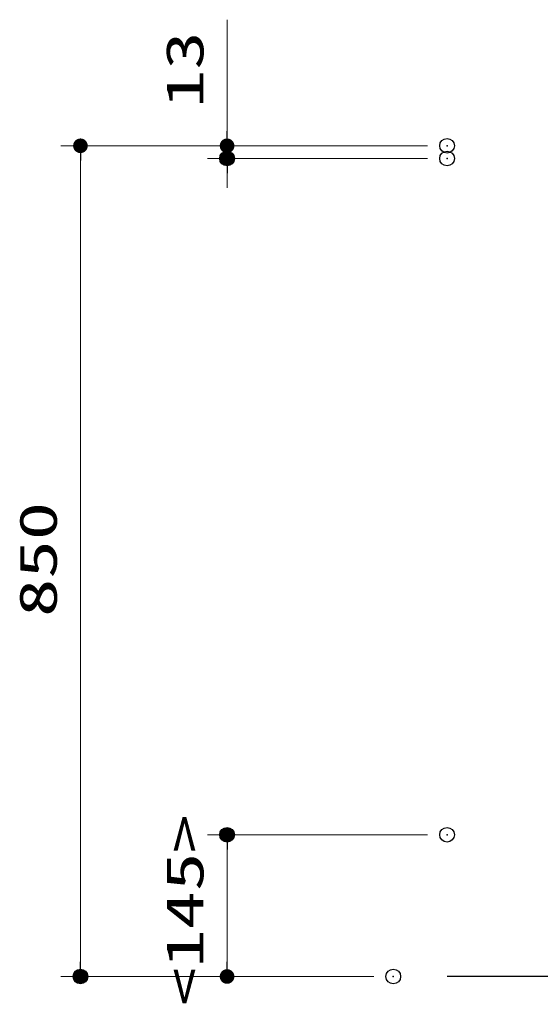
# Model space of a CAD drawing. Units: millimetres, scale not verified. Extents: x -9797 to 9797, y -4555 to 4555.
# Drawn here: x -4585 to -4052, y -1888 to -882 of the extents above; entities that cross this region are included whole.
import ezdxf
from ezdxf.enums import TextEntityAlignment as Align

# ---------------------------------------------------------------- set-up
doc = ezdxf.new("R2010")
doc.units = ezdxf.units.MM
doc.header["$LTSCALE"] = 30
doc.header["$PDMODE"] = 32
doc.header["$PDSIZE"] = 15
for name, color, linetype, lineweight in [('0-0_0', 7, 'Continuous', 25), ('0-1_KABE', 4, 'Continuous', 25), ('0-2_寸法ﾚｲﾔｰ', 30, 'Continuous', 13), ('0-3_DEFPOINTS', 7, 'Continuous', 25)]:
    doc.layers.add(name, color=color, linetype=linetype, lineweight=lineweight)
doc.styles.add('ＭＳ ゴシック', font='')
doc.styles.get('ＭＳ ゴシック').set_extended_font_data('MS Gothic')

# ---------------------------------------------------------------- blocks, each defined once
blk = doc.blocks.new('_DOT')
at = {"layer": '0-0_0', "color": 30}
blk.add_line((-15, 0), (-30, 0), dxfattribs=at)
for points in [[(0, 0), (-15, 0), (-14.88, 1.88)], [(0, 0), (-14.88, -1.88), (-15, 0)], [(0, 0), (-14.88, 1.88), (-14.53, 3.73)], [(0, 0), (-14.53, -3.73), (-14.88, -1.88)], [(0, 0), (-14.53, 3.73), (-13.95, 5.52)], [(0, 0), (-13.95, -5.52), (-14.53, -3.73)], [(0, 0), (-13.95, 5.52), (-13.14, 7.23)], [(0, 0), (-13.14, -7.23), (-13.95, -5.52)], [(0, 0), (-13.14, 7.23), (-12.14, 8.82)], [(0, 0), (-12.14, -8.82), (-13.14, -7.23)], [(0, 0), (-12.14, 8.82), (-10.93, 10.27)], [(0, 0), (-10.93, -10.27), (-12.14, -8.82)], [(0, 0), (-10.93, 10.27), (-9.56, 11.56)], [(0, 0), (-9.56, -11.56), (-10.93, -10.27)], [(0, 0), (-9.56, 11.56), (-8.04, 12.66)], [(0, 0), (-8.04, -12.66), (-9.56, -11.56)], [(0, 0), (-8.04, 12.66), (-6.39, 13.57)], [(0, 0), (-6.39, -13.57), (-8.04, -12.66)], [(0, 0), (-6.39, 13.57), (-4.64, 14.27)], [(0, 0), (-4.64, -14.27), (-6.39, -13.57)], [(0, 0), (-4.64, 14.27), (-2.81, 14.73)], [(0, 0), (-2.81, -14.73), (-4.64, -14.27)], [(0, 0), (-2.81, 14.73), (-0.94, 14.97)], [(0, 0), (-0.94, -14.97), (-2.81, -14.73)], [(0, 0), (-0.94, 14.97), (0.94, 14.97)], [(0, 0), (0.94, -14.97), (-0.94, -14.97)], [(0, 0), (0.94, 14.97), (2.81, 14.73)], [(0, 0), (2.81, 14.73), (4.64, 14.27)], [(0, 0), (4.64, 14.27), (6.39, 13.57)], [(0, 0), (6.39, 13.57), (8.04, 12.66)], [(0, 0), (8.04, 12.66), (9.56, 11.56)], [(0, 0), (9.56, 11.56), (10.93, 10.27)], [(0, 0), (10.93, 10.27), (12.14, 8.82)], [(0, 0), (12.14, 8.82), (13.14, 7.23)], [(0, 0), (13.14, 7.23), (13.95, 5.52)], [(0, 0), (13.95, 5.52), (14.53, 3.73)], [(0, 0), (14.53, 3.73), (14.88, 1.88)], [(0, 0), (14.88, 1.88), (15, 0)], [(0, 0), (2.81, -14.73), (0.94, -14.97)], [(0, 0), (4.64, -14.27), (2.81, -14.73)], [(0, 0), (6.39, -13.57), (4.64, -14.27)], [(0, 0), (8.04, -12.66), (6.39, -13.57)], [(0, 0), (9.56, -11.56), (8.04, -12.66)], [(0, 0), (10.93, -10.27), (9.56, -11.56)], [(0, 0), (12.14, -8.82), (10.93, -10.27)], [(0, 0), (13.14, -7.23), (12.14, -8.82)], [(0, 0), (13.95, -5.52), (13.14, -7.23)], [(0, 0), (14.53, -3.73), (13.95, -5.52)], [(0, 0), (14.88, -1.88), (14.53, -3.73)], [(0, 0), (15, 0), (14.88, -1.88)]]:
    blk.add_solid(points, dxfattribs=at)

msp = doc.modelspace()

# ---------------------------------------------------------------- linework, layer by layer
at = {"layer": '0-1_KABE'}
msp.add_line((-3397.23, -1860.93), (-4147.73, -1860.93), dxfattribs=at)
at = {"layer": '0-2_寸法ﾚｲﾔｰ'}
for p, q in [((-4372.73, -1010.93), (-4372.73, -881.88)), ((-4372.73, -995.93), (-4372.73, -980.93)), ((-4167.73, -1010.93), (-4542.73, -1010.93)), ((-4167.73, -1010.93), (-4392.73, -1010.93)), ((-4372.73, -1010.93), (-4372.73, -1023.93)), ((-4522.73, -1025.93), (-4522.73, -1845.93)), ((-4167.73, -1023.93), (-4392.73, -1023.93)), ((-4372.73, -1038.93), (-4372.73, -1053.93)), ((-4167.73, -1715.93), (-4392.73, -1715.93)), ((-4372.73, -1845.93), (-4372.73, -1730.93)), ((-4222.73, -1860.93), (-4542.73, -1860.93)), ((-4222.73, -1860.93), (-4392.73, -1860.93))]:
    msp.add_line(p, q, dxfattribs=at)
at = {"layer": '0-3_DEFPOINTS'}
for p in [(-4147.73, -1010.93), (-4372.73, -1023.93), (-4147.73, -1023.93), (-4372.73, -1715.93), (-4147.73, -1715.93), (-4522.73, -1860.93), (-4202.73, -1860.93)]:
    msp.add_point(p, dxfattribs=at)

# ---------------------------------------------------------------- block references
at = {"layer": '0-2_寸法ﾚｲﾔｰ', "xscale": 0.5, "yscale": 0.5}
for p, rotation in [((-4372.73, -1010.93), 270), ((-4522.73, -1010.93), 90), ((-4372.73, -1023.93), 90), ((-4372.73, -1715.93), 90), ((-4522.73, -1860.93), 270), ((-4372.73, -1860.93), 270)]:
    msp.add_blockref('_DOT', p, dxfattribs=dict(at, rotation=rotation))

# ---------------------------------------------------------------- texts
at = {"layer": '0-2_寸法ﾚｲﾔｰ', "style": 'ＭＳ ゴシック', "width": 1.5}
for s, p in [('13', (-4385.33, -972.36)), ('850', (-4535.33, -1493.07)), ('<145>', (-4385.33, -1891.28))]:
    msp.add_text(s, height=38.49, rotation=90, dxfattribs=at).set_placement(p, align=Align.BOTTOM_LEFT)

doc.saveas('drawing.dxf')
